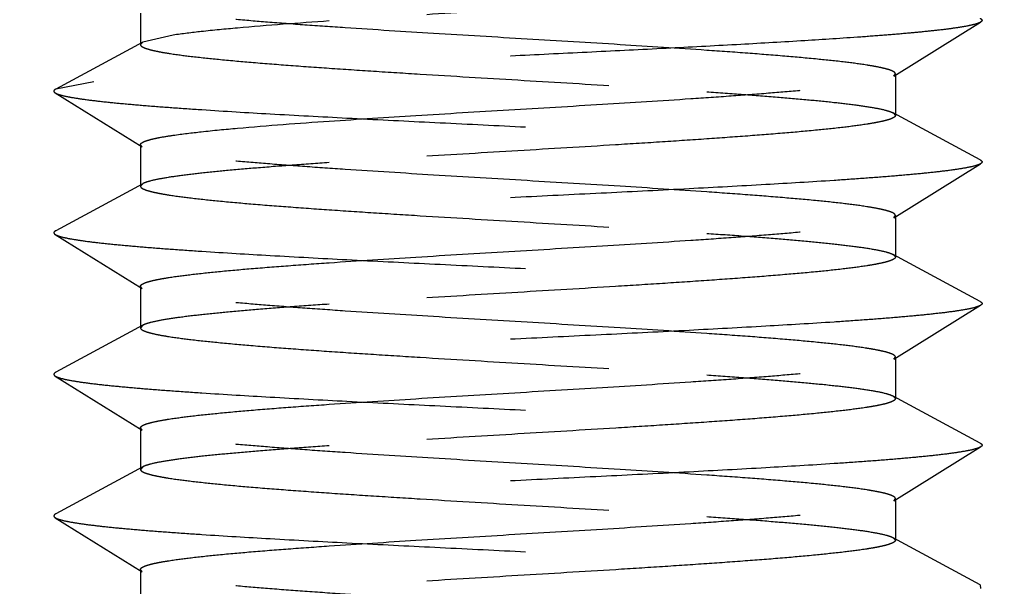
# Model space of a CAD drawing. Header units: inches. Extents: x 1246 to 1707, y -383 to -57.
# Drawn here: x 1587.134 to 1589.215, y -300.307 to -299.105 of the extents above; entities that cross this region are included whole.
import ezdxf

# ---------------------------------------------------------------- set-up
doc = ezdxf.new("R2010")
doc.units = ezdxf.units.IN
doc.header["$LTSCALE"] = 10
doc.header["$MEASUREMENT"] = 0
doc.linetypes.add('CENTER', pattern=[0.6, 0.375, -0.075, 0.075, -0.075])
doc.linetypes.add('HIDDEN', pattern=[0.2, 0.1, -0.1])
doc.layers.get('0').update_dxf_attribs({"linetype": 'CONTINUOUS'})
doc.layers.add('DEFAULT_2', color=8, linetype='HIDDEN')

msp = doc.modelspace()

# ---------------------------------------------------------------- linework, layer by layer
at = {"linetype": 'CENTER'}
msp.add_arc((1478.7792, -1654.6488), 1356.7628, 83.2637115, 96.7362885, dxfattribs=at)
at = {"layer": 'DEFAULT_2', "color": 8, "linetype": 'HIDDEN'}
for p, q in [((1587.3905, -299.0696), (1587.3905, -299.1574)), ((1588.9868, -299.2242), (1589.171, -299.1098)), ((1587.4596, -299.1374), (1587.3954, -299.1521)), ((1587.3954, -299.1521), (1587.211, -299.2517)), ((1587.3954, -299.1521), (1587.3905, -299.1574)), ((1588.9868, -299.2242), (1588.9905, -299.2196)), ((1588.9905, -299.2196), (1588.9905, -299.3074)), ((1587.2919, -299.236), (1587.211, -299.2517)), ((1587.21, -299.2598), (1587.3942, -299.3742)), ((1589.1701, -299.4017), (1588.9856, -299.3021)), ((1588.9856, -299.3021), (1588.9905, -299.3074)), ((1587.3942, -299.3742), (1587.3905, -299.3696)), ((1587.3905, -299.3696), (1587.3905, -299.4574)), ((1588.9868, -299.5242), (1589.171, -299.4098)), ((1587.3954, -299.4521), (1587.211, -299.5517)), ((1587.3954, -299.4521), (1587.3905, -299.4574)), ((1588.9868, -299.5242), (1588.9905, -299.5196)), ((1588.9905, -299.5196), (1588.9905, -299.6074)), ((1587.21, -299.5598), (1587.3942, -299.6742)), ((1589.1701, -299.7017), (1588.9856, -299.6021)), ((1588.9856, -299.6021), (1588.9905, -299.6074)), ((1587.3942, -299.6742), (1587.3905, -299.6696)), ((1587.3905, -299.6696), (1587.3905, -299.7574)), ((1588.9868, -299.8242), (1589.171, -299.7098)), ((1587.3954, -299.7521), (1587.211, -299.8517)), ((1587.3954, -299.7521), (1587.3905, -299.7574)), ((1588.9868, -299.8242), (1588.9905, -299.8196)), ((1588.9905, -299.8196), (1588.9905, -299.9074)), ((1587.21, -299.8598), (1587.3942, -299.9742)), ((1589.1701, -300.0017), (1588.9856, -299.9021)), ((1588.9856, -299.9021), (1588.9905, -299.9074)), ((1587.3942, -299.9742), (1587.3905, -299.9696)), ((1587.3905, -299.9696), (1587.3905, -300.0574)), ((1588.9868, -300.1242), (1589.171, -300.0098)), ((1587.3954, -300.0521), (1587.211, -300.1517)), ((1587.3954, -300.0521), (1587.3905, -300.0574)), ((1588.9868, -300.1242), (1588.9905, -300.1196)), ((1588.9905, -300.1196), (1588.9905, -300.2074)), ((1587.21, -300.1598), (1587.3942, -300.2742)), ((1589.1701, -300.3017), (1588.9856, -300.2021)), ((1588.9856, -300.2021), (1588.9905, -300.2074)), ((1587.3905, -300.2696), (1587.3905, -300.3574)), ((1587.3942, -300.2742), (1587.3905, -300.2696)), ((1589.1701, -300.3017), (1589.171, -300.3098))]:
    msp.add_line(p, q, dxfattribs=at)
for points, knots in [([(1588.9905, -299.0074), (1588.9905, -299.0086), (1588.9891, -299.0105), (1588.9865, -299.0122), (1588.982, -299.0145), (1588.9742, -299.0172), (1588.9623, -299.0202), (1588.9471, -299.0233), (1588.9205, -299.0277), (1588.8795, -299.033), (1588.8217, -299.0391), (1588.7531, -299.0453), (1588.6748, -299.0514), (1588.5883, -299.0576), (1588.495, -299.0638), (1588.3616, -299.0722), (1588.1906, -299.0824), (1587.9882, -299.0945), (1587.8548, -299.1029), (1587.7905, -299.1074)], [0, 0, 0, 0, 0.002948, 0.005141, 0.007935, 0.015452, 0.025627, 0.038475, 0.053962, 0.092639, 0.141064, 0.198443, 0.263812, 0.336063, 0.413972, 0.496211, 0.66803, 0.839842, 1, 1, 1, 1]), ([(1588.5905, -299.1696), (1588.5293, -299.1654), (1588.4024, -299.1572), (1588.2094, -299.1457), (1588.0152, -299.1341), (1587.8581, -299.1243), (1587.7409, -299.1162), (1587.6626, -299.1103), (1587.5925, -299.1044), (1587.5317, -299.0985), (1587.4812, -299.0927), (1587.4459, -299.0877), (1587.4234, -299.0834), (1587.4109, -299.0805), (1587.4014, -299.0776), (1587.3962, -299.0754), (1587.3942, -299.0742)], [0, 0, 0, 0, 0.153218, 0.317576, 0.482929, 0.639051, 0.710601, 0.776305, 0.835151, 0.886229, 0.928771, 0.962152, 0.97526, 0.985931, 0.994163, 1, 1, 1, 1]), ([(1589.171, -299.1098), (1589.1698, -299.1106), (1589.1666, -299.112), (1589.1579, -299.1149), (1589.143, -299.1183), (1589.1201, -299.1221), (1589.091, -299.1259), (1589.0557, -299.1298), (1589.0145, -299.1337), (1588.9677, -299.1376), (1588.895, -299.1431), (1588.7927, -299.1497), (1588.6584, -299.1575), (1588.5114, -299.1652), (1588.3556, -299.173), (1588.1953, -299.1808), (1588.0349, -299.1886), (1587.8787, -299.1964), (1587.731, -299.2041), (1587.5958, -299.2119), (1587.4769, -299.2196), (1587.3774, -299.2272), (1587.3179, -299.2329), (1587.2919, -299.236)], [0, 0, 0, 0, 0.002373, 0.005566, 0.014479, 0.026777, 0.042414, 0.061292, 0.083297, 0.108279, 0.136075, 0.199334, 0.271367, 0.350218, 0.433747, 0.519682, 0.605686, 0.689422, 0.768611, 0.841106, 0.904935, 0.958381, 1, 1, 1, 1]), ([(1587.7905, -299.1074), (1587.7256, -299.1119), (1587.6352, -299.1185), (1587.5249, -299.129), (1587.4795, -299.1345), (1587.4596, -299.1374)], [0, 0, 0, 0, 0.587233, 0.818339, 1, 1, 1, 1]), ([(1589.1701, -299.1017), (1589.1711, -299.1023), (1589.1727, -299.1033), (1589.1742, -299.1053), (1589.174, -299.1068), (1589.1731, -299.1084), (1589.1719, -299.1092), (1589.171, -299.1098)], [0, 0, 0, 0, 0.316234, 0.52428, 0.615716, 0.718695, 1, 1, 1, 1]), ([(1587.3905, -299.1574), (1587.3905, -299.1586), (1587.3919, -299.1605), (1587.3945, -299.1622), (1587.399, -299.1645), (1587.4069, -299.1672), (1587.4188, -299.1702), (1587.434, -299.1733), (1587.4606, -299.1777), (1587.5015, -299.183), (1587.5594, -299.1891), (1587.628, -299.1953), (1587.7062, -299.2014), (1587.7927, -299.2076), (1587.8861, -299.2138), (1588.0194, -299.2222), (1588.1905, -299.2324), (1588.3929, -299.2445), (1588.5262, -299.2529), (1588.5905, -299.2574)], [0, 0, 0, 0, 0.00295, 0.005141, 0.007933, 0.015451, 0.025629, 0.038473, 0.053961, 0.092635, 0.141061, 0.198439, 0.263811, 0.336068, 0.413978, 0.496216, 0.668027, 0.83984, 1, 1, 1, 1]), ([(1588.9905, -299.2196), (1588.9905, -299.2184), (1588.9891, -299.2165), (1588.9865, -299.2147), (1588.982, -299.2124), (1588.9742, -299.2098), (1588.9622, -299.2067), (1588.947, -299.2037), (1588.9204, -299.1992), (1588.8795, -299.1939), (1588.8216, -299.1878), (1588.753, -299.1817), (1588.6748, -299.1755), (1588.6195, -299.1716), (1588.5905, -299.1696)], [0, 0, 0, 0, 0.008781, 0.015307, 0.023623, 0.046009, 0.076296, 0.114525, 0.16062, 0.275713, 0.419813, 0.590521, 0.785076, 1, 1, 1, 1]), ([(1587.7905, -299.3196), (1587.8517, -299.3154), (1587.9786, -299.3072), (1588.1717, -299.2957), (1588.3659, -299.2841), (1588.523, -299.2743), (1588.6402, -299.2662), (1588.7185, -299.2603), (1588.7886, -299.2544), (1588.8493, -299.2485), (1588.8999, -299.2427), (1588.9352, -299.2377), (1588.9576, -299.2334), (1588.9701, -299.2305), (1588.9796, -299.2276), (1588.9848, -299.2254), (1588.9868, -299.2242)], [0, 0, 0, 0, 0.153216, 0.317576, 0.482938, 0.639061, 0.710608, 0.776309, 0.835151, 0.886233, 0.928775, 0.962153, 0.975263, 0.985934, 0.994162, 1, 1, 1, 1]), ([(1587.211, -299.2517), (1587.2099, -299.2523), (1587.2083, -299.2533), (1587.2069, -299.2553), (1587.207, -299.2568), (1587.2079, -299.2584), (1587.2091, -299.2592), (1587.21, -299.2598)], [0, 0, 0, 0, 0.316177, 0.5242, 0.615642, 0.718646, 1, 1, 1, 1]), ([(1587.21, -299.2598), (1587.2115, -299.2607), (1587.2152, -299.2623), (1587.2255, -299.2656), (1587.2437, -299.2693), (1587.2716, -299.2736), (1587.3074, -299.2779), (1587.3508, -299.2823), (1587.4014, -299.2867), (1587.4589, -299.2911), (1587.5476, -299.2972), (1587.6713, -299.3046), (1587.8321, -299.3133), (1588.0053, -299.322), (1588.1848, -299.3308), (1588.3645, -299.3395), (1588.5383, -299.3482), (1588.7001, -299.3569), (1588.8248, -299.3644), (1588.9145, -299.3705), (1588.9727, -299.3749), (1589.0242, -299.3792), (1589.0686, -299.3836), (1589.1054, -299.3879), (1589.1342, -299.3922), (1589.1533, -299.396), (1589.1643, -299.3992), (1589.1684, -299.4008), (1589.1701, -299.4017)], [0, 0, 0, 0, 0.002609, 0.006215, 0.016495, 0.030864, 0.049236, 0.071466, 0.097374, 0.12674, 0.159315, 0.232952, 0.315767, 0.404918, 0.497345, 0.589873, 0.679323, 0.762625, 0.836921, 0.869882, 0.899668, 0.926025, 0.948731, 0.9676, 0.982482, 0.993281, 0.997142, 1, 1, 1, 1]), ([(1588.5905, -299.2574), (1588.6166, -299.2592), (1588.6665, -299.2627), (1588.7379, -299.2683), (1588.8017, -299.2738), (1588.8572, -299.2793), (1588.9035, -299.2847), (1588.9402, -299.2901), (1588.9643, -299.2948), (1588.9783, -299.2989), (1588.9836, -299.301), (1588.9856, -299.3021)], [0, 0, 0, 0, 0.196709, 0.377162, 0.538697, 0.679227, 0.796903, 0.890174, 0.95797, 0.982175, 1, 1, 1, 1]), ([(1588.9905, -299.3074), (1588.9905, -299.3086), (1588.9891, -299.3105), (1588.9865, -299.3122), (1588.982, -299.3145), (1588.9742, -299.3172), (1588.9622, -299.3202), (1588.947, -299.3233), (1588.9204, -299.3277), (1588.8795, -299.3331), (1588.8216, -299.3391), (1588.753, -299.3453), (1588.6748, -299.3514), (1588.5883, -299.3576), (1588.4949, -299.3638), (1588.3616, -299.3722), (1588.1905, -299.3824), (1587.9881, -299.3945), (1587.8548, -299.4029), (1587.7905, -299.4074)], [0, 0, 0, 0, 0.002951, 0.005146, 0.007942, 0.015464, 0.025643, 0.038495, 0.053986, 0.092668, 0.141097, 0.198479, 0.263849, 0.3361, 0.414004, 0.496239, 0.668049, 0.839853, 1, 1, 1, 1]), ([(1587.4596, -299.3496), (1587.4795, -299.3467), (1587.5249, -299.3412), (1587.6352, -299.3306), (1587.7256, -299.324), (1587.7905, -299.3196)], [0, 0, 0, 0, 0.181661, 0.412767, 1, 1, 1, 1]), ([(1587.3905, -299.3696), (1587.3905, -299.3687), (1587.3918, -299.3665), (1587.3954, -299.3642), (1587.401, -299.3617), (1587.4086, -299.3593), (1587.4184, -299.3568), (1587.4356, -299.3533), (1587.4496, -299.3511), (1587.4596, -299.3496)], [0, 0, 0, 0, 0.037122, 0.093282, 0.175009, 0.284195, 0.421469, 0.586803, 1, 1, 1, 1]), ([(1588.5905, -299.4696), (1588.5293, -299.4654), (1588.4024, -299.4572), (1588.2094, -299.4457), (1588.0152, -299.4341), (1587.8581, -299.4243), (1587.7409, -299.4162), (1587.6626, -299.4103), (1587.5925, -299.4044), (1587.5317, -299.3985), (1587.4812, -299.3927), (1587.4459, -299.3877), (1587.4234, -299.3834), (1587.4109, -299.3805), (1587.4014, -299.3776), (1587.3962, -299.3754), (1587.3942, -299.3742)], [0, 0, 0, 0, 0.153218, 0.317581, 0.482939, 0.63906, 0.710609, 0.776313, 0.835158, 0.886237, 0.928777, 0.962156, 0.975262, 0.985934, 0.994165, 1, 1, 1, 1]), ([(1589.171, -299.4098), (1589.1696, -299.4107), (1589.1658, -299.4123), (1589.1555, -299.4156), (1589.1373, -299.4193), (1589.1095, -299.4236), (1589.0737, -299.4279), (1589.0303, -299.4323), (1588.9796, -299.4367), (1588.9222, -299.4411), (1588.8335, -299.4472), (1588.7098, -299.4546), (1588.5489, -299.4633), (1588.3758, -299.472), (1588.1962, -299.4808), (1588.0165, -299.4895), (1587.8428, -299.4982), (1587.681, -299.5069), (1587.5562, -299.5144), (1587.4666, -299.5205), (1587.4083, -299.5249), (1587.3568, -299.5292), (1587.3125, -299.5336), (1587.2757, -299.5379), (1587.2468, -299.5422), (1587.2278, -299.546), (1587.2167, -299.5492), (1587.2126, -299.5508), (1587.211, -299.5517)], [0, 0, 0, 0, 0.002609, 0.006215, 0.016495, 0.030863, 0.049236, 0.071466, 0.097374, 0.126739, 0.159315, 0.232952, 0.315766, 0.404918, 0.497344, 0.589872, 0.679323, 0.762625, 0.836921, 0.869883, 0.899668, 0.926026, 0.948731, 0.967601, 0.982482, 0.993281, 0.997143, 1, 1, 1, 1]), ([(1587.7905, -299.4074), (1587.7645, -299.4092), (1587.7145, -299.4127), (1587.6432, -299.4183), (1587.5793, -299.4238), (1587.5239, -299.4293), (1587.4775, -299.4347), (1587.4409, -299.4401), (1587.4167, -299.4448), (1587.4027, -299.4489), (1587.3975, -299.451), (1587.3954, -299.4521)], [0, 0, 0, 0, 0.196689, 0.377166, 0.538713, 0.679238, 0.796915, 0.890177, 0.957976, 0.982174, 1, 1, 1, 1]), ([(1589.1701, -299.4017), (1589.1711, -299.4023), (1589.1727, -299.4033), (1589.1742, -299.4053), (1589.174, -299.4068), (1589.1731, -299.4084), (1589.1719, -299.4092), (1589.171, -299.4098)], [0, 0, 0, 0, 0.31624, 0.524287, 0.615693, 0.718671, 1, 1, 1, 1]), ([(1587.3905, -299.4574), (1587.3905, -299.4586), (1587.3919, -299.4605), (1587.3945, -299.4622), (1587.399, -299.4645), (1587.4068, -299.4672), (1587.4188, -299.4702), (1587.434, -299.4733), (1587.4606, -299.4777), (1587.5015, -299.483), (1587.5593, -299.4891), (1587.6279, -299.4953), (1587.7062, -299.5014), (1587.7927, -299.5076), (1587.886, -299.5138), (1588.0194, -299.5222), (1588.1905, -299.5324), (1588.3929, -299.5445), (1588.5262, -299.5529), (1588.5905, -299.5574)], [0, 0, 0, 0, 0.002947, 0.005136, 0.007926, 0.015443, 0.025616, 0.038457, 0.053944, 0.092614, 0.141037, 0.198413, 0.263783, 0.336041, 0.413953, 0.496195, 0.668014, 0.839831, 1, 1, 1, 1]), ([(1588.9905, -299.5196), (1588.9905, -299.5184), (1588.9891, -299.5165), (1588.9865, -299.5147), (1588.982, -299.5124), (1588.9741, -299.5098), (1588.9622, -299.5067), (1588.947, -299.5037), (1588.9204, -299.4992), (1588.8794, -299.4939), (1588.8216, -299.4878), (1588.753, -299.4817), (1588.6748, -299.4755), (1588.6195, -299.4716), (1588.5905, -299.4696)], [0, 0, 0, 0, 0.008791, 0.015325, 0.02365, 0.046051, 0.07635, 0.11459, 0.160691, 0.27579, 0.419886, 0.590583, 0.785113, 1, 1, 1, 1]), ([(1587.7905, -299.6196), (1587.8517, -299.6154), (1587.9786, -299.6072), (1588.1717, -299.5957), (1588.3659, -299.5841), (1588.523, -299.5743), (1588.6402, -299.5662), (1588.7185, -299.5603), (1588.7885, -299.5544), (1588.8493, -299.5485), (1588.8998, -299.5427), (1588.9352, -299.5377), (1588.9576, -299.5334), (1588.9701, -299.5305), (1588.9796, -299.5276), (1588.9848, -299.5254), (1588.9868, -299.5242)], [0, 0, 0, 0, 0.153218, 0.317574, 0.482933, 0.639057, 0.710606, 0.776307, 0.835148, 0.88623, 0.928773, 0.962152, 0.975262, 0.985934, 0.994162, 1, 1, 1, 1]), ([(1587.211, -299.5517), (1587.2099, -299.5523), (1587.2083, -299.5533), (1587.2069, -299.5553), (1587.207, -299.5568), (1587.2079, -299.5584), (1587.2091, -299.5592), (1587.21, -299.5598)], [0, 0, 0, 0, 0.316188, 0.524273, 0.615666, 0.718639, 1, 1, 1, 1]), ([(1588.5905, -299.5574), (1588.6166, -299.5592), (1588.6665, -299.5627), (1588.7379, -299.5683), (1588.8017, -299.5738), (1588.8572, -299.5793), (1588.9035, -299.5847), (1588.9402, -299.5901), (1588.9643, -299.5948), (1588.9783, -299.5989), (1588.9836, -299.601), (1588.9856, -299.6021)], [0, 0, 0, 0, 0.196694, 0.377168, 0.538707, 0.679228, 0.796904, 0.890171, 0.957973, 0.982173, 1, 1, 1, 1]), ([(1587.21, -299.5598), (1587.2115, -299.5607), (1587.2152, -299.5623), (1587.2255, -299.5656), (1587.2437, -299.5693), (1587.2716, -299.5736), (1587.3074, -299.5779), (1587.3508, -299.5823), (1587.4014, -299.5867), (1587.4589, -299.5911), (1587.5476, -299.5972), (1587.6713, -299.6046), (1587.8321, -299.6133), (1588.0053, -299.622), (1588.1848, -299.6308), (1588.3645, -299.6395), (1588.5383, -299.6482), (1588.7001, -299.6569), (1588.8248, -299.6644), (1588.9145, -299.6705), (1588.9727, -299.6749), (1589.0242, -299.6792), (1589.0686, -299.6836), (1589.1054, -299.6879), (1589.1342, -299.6922), (1589.1533, -299.696), (1589.1643, -299.6992), (1589.1684, -299.7008), (1589.1701, -299.7017)], [0, 0, 0, 0, 0.00261, 0.006214, 0.016495, 0.030863, 0.049236, 0.071466, 0.097374, 0.126739, 0.159315, 0.232952, 0.315766, 0.404918, 0.497344, 0.589872, 0.679323, 0.762625, 0.836921, 0.869883, 0.899668, 0.926026, 0.948731, 0.967601, 0.982482, 0.993282, 0.997143, 1, 1, 1, 1]), ([(1587.3905, -299.6696), (1587.3905, -299.6684), (1587.3919, -299.6665), (1587.3945, -299.6647), (1587.3991, -299.6624), (1587.4069, -299.6598), (1587.4188, -299.6567), (1587.434, -299.6537), (1587.4606, -299.6492), (1587.5016, -299.6439), (1587.5594, -299.6378), (1587.628, -299.6317), (1587.7063, -299.6255), (1587.7615, -299.6216), (1587.7905, -299.6196)], [0, 0, 0, 0, 0.008784, 0.015319, 0.023645, 0.046036, 0.076327, 0.114569, 0.160663, 0.27576, 0.419842, 0.590545, 0.785109, 1, 1, 1, 1]), ([(1588.9905, -299.6074), (1588.9905, -299.6086), (1588.9891, -299.6105), (1588.9865, -299.6122), (1588.982, -299.6145), (1588.9742, -299.6172), (1588.9622, -299.6202), (1588.947, -299.6233), (1588.9204, -299.6277), (1588.8795, -299.6331), (1588.8216, -299.6391), (1588.753, -299.6453), (1588.6748, -299.6514), (1588.5883, -299.6576), (1588.4949, -299.6638), (1588.3616, -299.6722), (1588.1905, -299.6824), (1587.9882, -299.6945), (1587.8548, -299.7029), (1587.7905, -299.7074)], [0, 0, 0, 0, 0.002952, 0.005145, 0.00794, 0.015464, 0.025644, 0.038492, 0.053984, 0.092663, 0.141093, 0.198474, 0.263843, 0.336096, 0.414, 0.496232, 0.668041, 0.839849, 1, 1, 1, 1]), ([(1588.5905, -299.7696), (1588.5293, -299.7654), (1588.4024, -299.7572), (1588.2093, -299.7457), (1588.0151, -299.7341), (1587.8581, -299.7243), (1587.7409, -299.7162), (1587.6626, -299.7103), (1587.5925, -299.7044), (1587.5317, -299.6985), (1587.4812, -299.6927), (1587.4459, -299.6877), (1587.4234, -299.6834), (1587.4109, -299.6805), (1587.4014, -299.6776), (1587.3962, -299.6754), (1587.3942, -299.6742)], [0, 0, 0, 0, 0.15322, 0.317586, 0.482947, 0.639065, 0.710612, 0.776315, 0.83516, 0.886237, 0.928778, 0.962156, 0.975262, 0.985932, 0.994163, 1, 1, 1, 1]), ([(1589.1701, -299.7017), (1589.1711, -299.7023), (1589.1727, -299.7033), (1589.1742, -299.7053), (1589.174, -299.7068), (1589.1731, -299.7084), (1589.1719, -299.7092), (1589.171, -299.7098)], [0, 0, 0, 0, 0.316134, 0.524251, 0.615637, 0.718599, 1, 1, 1, 1]), ([(1589.171, -299.7098), (1589.1696, -299.7107), (1589.1658, -299.7123), (1589.1555, -299.7156), (1589.1373, -299.7193), (1589.1095, -299.7236), (1589.0737, -299.7279), (1589.0303, -299.7323), (1588.9796, -299.7367), (1588.9222, -299.7411), (1588.8335, -299.7472), (1588.7098, -299.7546), (1588.5489, -299.7633), (1588.3758, -299.772), (1588.1962, -299.7808), (1588.0165, -299.7895), (1587.8428, -299.7982), (1587.681, -299.8069), (1587.5562, -299.8144), (1587.4666, -299.8205), (1587.4083, -299.8249), (1587.3568, -299.8292), (1587.3125, -299.8336), (1587.2757, -299.8379), (1587.2468, -299.8422), (1587.2278, -299.846), (1587.2167, -299.8492), (1587.2126, -299.8508), (1587.211, -299.8517)], [0, 0, 0, 0, 0.00261, 0.006215, 0.016495, 0.030864, 0.049236, 0.071466, 0.097374, 0.126739, 0.159315, 0.232952, 0.315766, 0.404918, 0.497344, 0.589872, 0.679323, 0.762625, 0.836921, 0.869883, 0.899668, 0.926026, 0.948731, 0.967601, 0.982482, 0.993281, 0.997144, 1, 1, 1, 1]), ([(1587.7905, -299.7074), (1587.7645, -299.7092), (1587.7145, -299.7127), (1587.6432, -299.7183), (1587.5793, -299.7238), (1587.5239, -299.7293), (1587.4775, -299.7347), (1587.4409, -299.7401), (1587.4167, -299.7448), (1587.4027, -299.7489), (1587.3975, -299.751), (1587.3954, -299.7521)], [0, 0, 0, 0, 0.196688, 0.377167, 0.538715, 0.679241, 0.796918, 0.890181, 0.95798, 0.982176, 1, 1, 1, 1]), ([(1587.3905, -299.7574), (1587.3905, -299.7586), (1587.3919, -299.7605), (1587.3945, -299.7622), (1587.399, -299.7645), (1587.4068, -299.7672), (1587.4188, -299.7702), (1587.4339, -299.7733), (1587.4605, -299.7777), (1587.5015, -299.783), (1587.5593, -299.7891), (1587.6279, -299.7953), (1587.7062, -299.8014), (1587.7927, -299.8076), (1587.886, -299.8138), (1588.0194, -299.8222), (1588.1905, -299.8324), (1588.3929, -299.8445), (1588.5262, -299.8529), (1588.5905, -299.8574)], [0, 0, 0, 0, 0.002946, 0.005135, 0.007924, 0.015439, 0.025611, 0.038451, 0.053937, 0.092606, 0.141029, 0.198403, 0.26377, 0.336027, 0.41394, 0.496183, 0.668009, 0.839828, 1, 1, 1, 1]), ([(1588.9905, -299.8196), (1588.9905, -299.8184), (1588.9891, -299.8165), (1588.9865, -299.8147), (1588.982, -299.8124), (1588.9741, -299.8097), (1588.9622, -299.8067), (1588.947, -299.8037), (1588.9204, -299.7992), (1588.8794, -299.7939), (1588.8216, -299.7878), (1588.753, -299.7817), (1588.6747, -299.7755), (1588.6195, -299.7716), (1588.5905, -299.7696)], [0, 0, 0, 0, 0.008794, 0.015337, 0.02367, 0.046073, 0.076375, 0.114626, 0.160725, 0.275833, 0.419915, 0.590608, 0.785148, 1, 1, 1, 1]), ([(1587.7905, -299.9196), (1587.8517, -299.9154), (1587.9786, -299.9072), (1588.1717, -299.8957), (1588.3659, -299.8841), (1588.523, -299.8743), (1588.6402, -299.8662), (1588.7185, -299.8603), (1588.7885, -299.8544), (1588.8493, -299.8485), (1588.8998, -299.8427), (1588.9352, -299.8377), (1588.9576, -299.8334), (1588.9701, -299.8305), (1588.9796, -299.8276), (1588.9848, -299.8254), (1588.9868, -299.8242)], [0, 0, 0, 0, 0.153219, 0.317574, 0.48293, 0.639055, 0.710604, 0.776306, 0.83515, 0.886228, 0.928771, 0.962153, 0.97526, 0.985931, 0.994163, 1, 1, 1, 1]), ([(1587.211, -299.8517), (1587.2099, -299.8523), (1587.2083, -299.8533), (1587.2069, -299.8553), (1587.207, -299.8568), (1587.2079, -299.8584), (1587.2091, -299.8592), (1587.21, -299.8598)], [0, 0, 0, 0, 0.316095, 0.524232, 0.615621, 0.718565, 1, 1, 1, 1]), ([(1587.21, -299.8598), (1587.2115, -299.8607), (1587.2152, -299.8623), (1587.2255, -299.8656), (1587.2437, -299.8693), (1587.2716, -299.8736), (1587.3074, -299.8779), (1587.3508, -299.8823), (1587.4014, -299.8867), (1587.4589, -299.8911), (1587.5476, -299.8972), (1587.6713, -299.9046), (1587.8321, -299.9133), (1588.0053, -299.922), (1588.1848, -299.9308), (1588.3645, -299.9395), (1588.5383, -299.9482), (1588.7001, -299.9569), (1588.8248, -299.9644), (1588.9145, -299.9705), (1588.9727, -299.9749), (1589.0242, -299.9792), (1589.0686, -299.9836), (1589.1054, -299.9879), (1589.1342, -299.9922), (1589.1533, -299.996), (1589.1643, -299.9992), (1589.1684, -300.0008), (1589.1701, -300.0017)], [0, 0, 0, 0, 0.002611, 0.006215, 0.016495, 0.030864, 0.049236, 0.071467, 0.097374, 0.12674, 0.159315, 0.232952, 0.315766, 0.404918, 0.497344, 0.589872, 0.679323, 0.762625, 0.836921, 0.869882, 0.899668, 0.926025, 0.948731, 0.9676, 0.982482, 0.993281, 0.997144, 1, 1, 1, 1]), ([(1588.5905, -299.8574), (1588.6166, -299.8592), (1588.6665, -299.8627), (1588.7379, -299.8683), (1588.8017, -299.8738), (1588.8572, -299.8793), (1588.9035, -299.8847), (1588.9402, -299.8901), (1588.9643, -299.8948), (1588.9783, -299.8989), (1588.9836, -299.901), (1588.9856, -299.9021)], [0, 0, 0, 0, 0.196695, 0.377171, 0.538713, 0.679234, 0.796907, 0.890171, 0.957972, 0.982173, 1, 1, 1, 1]), ([(1588.9905, -299.9074), (1588.9905, -299.9086), (1588.9891, -299.9105), (1588.9865, -299.9122), (1588.982, -299.9145), (1588.9742, -299.9172), (1588.9623, -299.9202), (1588.9471, -299.9233), (1588.9205, -299.9277), (1588.8795, -299.933), (1588.8217, -299.9391), (1588.7531, -299.9453), (1588.6748, -299.9514), (1588.5883, -299.9576), (1588.495, -299.9638), (1588.3616, -299.9722), (1588.1906, -299.9824), (1587.9882, -299.9945), (1587.8548, -300.0029), (1587.7905, -300.0074)], [0, 0, 0, 0, 0.002949, 0.005141, 0.007934, 0.015455, 0.025632, 0.038476, 0.053965, 0.092638, 0.141064, 0.198443, 0.263812, 0.336068, 0.413976, 0.496211, 0.668025, 0.83984, 1, 1, 1, 1]), ([(1587.3905, -299.9696), (1587.3905, -299.9684), (1587.3919, -299.9665), (1587.3945, -299.9647), (1587.3991, -299.9624), (1587.4069, -299.9598), (1587.4188, -299.9567), (1587.434, -299.9537), (1587.4606, -299.9492), (1587.5016, -299.9439), (1587.5594, -299.9378), (1587.628, -299.9317), (1587.7063, -299.9255), (1587.7615, -299.9216), (1587.7905, -299.9196)], [0, 0, 0, 0, 0.00878, 0.01531, 0.023632, 0.046016, 0.076301, 0.114539, 0.16063, 0.275726, 0.419811, 0.590519, 0.785094, 1, 1, 1, 1]), ([(1588.5905, -300.0696), (1588.5293, -300.0654), (1588.4024, -300.0572), (1588.2094, -300.0457), (1588.0151, -300.0341), (1587.8581, -300.0243), (1587.7409, -300.0162), (1587.6626, -300.0103), (1587.5925, -300.0044), (1587.5317, -299.9985), (1587.4812, -299.9927), (1587.4459, -299.9877), (1587.4234, -299.9834), (1587.4109, -299.9805), (1587.4014, -299.9776), (1587.3962, -299.9754), (1587.3942, -299.9742)], [0, 0, 0, 0, 0.153218, 0.317583, 0.482946, 0.639064, 0.71061, 0.776313, 0.835158, 0.886236, 0.928778, 0.962156, 0.975263, 0.985933, 0.994163, 1, 1, 1, 1]), ([(1589.171, -300.0098), (1589.1696, -300.0107), (1589.1658, -300.0123), (1589.1555, -300.0156), (1589.1373, -300.0193), (1589.1095, -300.0236), (1589.0737, -300.0279), (1589.0303, -300.0323), (1588.9796, -300.0367), (1588.9222, -300.0411), (1588.8335, -300.0472), (1588.7098, -300.0546), (1588.5489, -300.0633), (1588.3758, -300.072), (1588.1962, -300.0808), (1588.0165, -300.0895), (1587.8428, -300.0982), (1587.681, -300.1069), (1587.5562, -300.1144), (1587.4666, -300.1205), (1587.4083, -300.1249), (1587.3568, -300.1292), (1587.3125, -300.1336), (1587.2757, -300.1379), (1587.2468, -300.1422), (1587.2278, -300.146), (1587.2167, -300.1492), (1587.2126, -300.1508), (1587.211, -300.1517)], [0, 0, 0, 0, 0.002611, 0.006216, 0.016495, 0.030865, 0.049236, 0.071467, 0.097374, 0.12674, 0.159315, 0.232952, 0.315766, 0.404918, 0.497344, 0.589872, 0.679323, 0.762625, 0.836921, 0.869882, 0.899668, 0.926025, 0.948731, 0.967599, 0.982482, 0.99328, 0.997143, 1, 1, 1, 1]), ([(1587.7905, -300.0074), (1587.7645, -300.0092), (1587.7145, -300.0127), (1587.6432, -300.0183), (1587.5793, -300.0238), (1587.5239, -300.0293), (1587.4775, -300.0347), (1587.4409, -300.0401), (1587.4167, -300.0448), (1587.4027, -300.0489), (1587.3975, -300.051), (1587.3954, -300.0521)], [0, 0, 0, 0, 0.196706, 0.377159, 0.5387, 0.679232, 0.796908, 0.890176, 0.957971, 0.982175, 1, 1, 1, 1]), ([(1589.1701, -300.0017), (1589.1711, -300.0023), (1589.1727, -300.0033), (1589.1742, -300.0053), (1589.174, -300.0068), (1589.1731, -300.0084), (1589.1719, -300.0092), (1589.171, -300.0098)], [0, 0, 0, 0, 0.316079, 0.524229, 0.615631, 0.71856, 1, 1, 1, 1]), ([(1587.3905, -300.0574), (1587.3905, -300.0586), (1587.3919, -300.0605), (1587.3945, -300.0622), (1587.399, -300.0645), (1587.4069, -300.0672), (1587.4188, -300.0702), (1587.434, -300.0733), (1587.4606, -300.0777), (1587.5015, -300.083), (1587.5594, -300.0891), (1587.628, -300.0953), (1587.7062, -300.1014), (1587.7927, -300.1076), (1587.8861, -300.1138), (1588.0194, -300.1222), (1588.1905, -300.1324), (1588.3929, -300.1445), (1588.5262, -300.1529), (1588.5905, -300.1574)], [0, 0, 0, 0, 0.002947, 0.005139, 0.007933, 0.015449, 0.025623, 0.03847, 0.053957, 0.092632, 0.141056, 0.198434, 0.263803, 0.336055, 0.413965, 0.496205, 0.668025, 0.839839, 1, 1, 1, 1]), ([(1588.9905, -300.1196), (1588.9905, -300.1184), (1588.9891, -300.1165), (1588.9865, -300.1147), (1588.982, -300.1124), (1588.9741, -300.1097), (1588.9622, -300.1067), (1588.947, -300.1037), (1588.9204, -300.0992), (1588.8794, -300.0939), (1588.8216, -300.0878), (1588.753, -300.0817), (1588.6747, -300.0755), (1588.6195, -300.0716), (1588.5905, -300.0696)], [0, 0, 0, 0, 0.008795, 0.015338, 0.023672, 0.046077, 0.07638, 0.114631, 0.16073, 0.275838, 0.419918, 0.59061, 0.78515, 1, 1, 1, 1]), ([(1587.7905, -300.2196), (1587.8517, -300.2154), (1587.9786, -300.2072), (1588.1717, -300.1957), (1588.3659, -300.1841), (1588.523, -300.1743), (1588.6402, -300.1662), (1588.7185, -300.1603), (1588.7885, -300.1544), (1588.8493, -300.1485), (1588.8998, -300.1427), (1588.9352, -300.1377), (1588.9576, -300.1334), (1588.9701, -300.1305), (1588.9796, -300.1276), (1588.9848, -300.1254), (1588.9868, -300.1242)], [0, 0, 0, 0, 0.153218, 0.317575, 0.482929, 0.639053, 0.710602, 0.776306, 0.835151, 0.886228, 0.92877, 0.962152, 0.97526, 0.985931, 0.994164, 1, 1, 1, 1]), ([(1587.211, -300.1517), (1587.2099, -300.1523), (1587.2083, -300.1533), (1587.2069, -300.1553), (1587.207, -300.1568), (1587.2079, -300.1584), (1587.2091, -300.1592), (1587.21, -300.1598)], [0, 0, 0, 0, 0.316086, 0.524239, 0.61566, 0.718593, 1, 1, 1, 1]), ([(1587.21, -300.1598), (1587.2115, -300.1607), (1587.2152, -300.1623), (1587.2255, -300.1656), (1587.2437, -300.1693), (1587.2716, -300.1736), (1587.3074, -300.1779), (1587.3508, -300.1823), (1587.4014, -300.1867), (1587.4589, -300.1911), (1587.5476, -300.1972), (1587.6713, -300.2046), (1587.8321, -300.2133), (1588.0053, -300.222), (1588.1848, -300.2308), (1588.3645, -300.2395), (1588.5383, -300.2482), (1588.7001, -300.2569), (1588.8248, -300.2644), (1588.9145, -300.2705), (1588.9727, -300.2749), (1589.0242, -300.2792), (1589.0686, -300.2836), (1589.1054, -300.2879), (1589.1342, -300.2922), (1589.1533, -300.296), (1589.1643, -300.2992), (1589.1684, -300.3008), (1589.1701, -300.3017)], [0, 0, 0, 0, 0.002611, 0.006217, 0.016495, 0.030866, 0.049236, 0.071468, 0.097374, 0.126741, 0.159315, 0.232952, 0.315766, 0.404918, 0.497344, 0.589872, 0.679323, 0.762625, 0.836921, 0.869881, 0.899668, 0.926024, 0.948731, 0.967599, 0.982482, 0.993279, 0.997143, 1, 1, 1, 1]), ([(1588.5905, -300.1574), (1588.6166, -300.1592), (1588.6665, -300.1627), (1588.7379, -300.1683), (1588.8017, -300.1738), (1588.8572, -300.1793), (1588.9035, -300.1847), (1588.9402, -300.1901), (1588.9643, -300.1948), (1588.9783, -300.1989), (1588.9836, -300.201), (1588.9856, -300.2021)], [0, 0, 0, 0, 0.196694, 0.37717, 0.538715, 0.679238, 0.796912, 0.890174, 0.957973, 0.982173, 1, 1, 1, 1]), ([(1587.3905, -300.2696), (1587.3905, -300.2684), (1587.3919, -300.2665), (1587.3945, -300.2647), (1587.3991, -300.2624), (1587.4069, -300.2598), (1587.4188, -300.2567), (1587.434, -300.2537), (1587.4606, -300.2492), (1587.5016, -300.2439), (1587.5594, -300.2378), (1587.628, -300.2317), (1587.7063, -300.2255), (1587.7615, -300.2216), (1587.7905, -300.2196)], [0, 0, 0, 0, 0.008779, 0.015303, 0.023617, 0.045999, 0.076283, 0.11451, 0.160603, 0.275693, 0.419793, 0.590504, 0.785066, 1, 1, 1, 1]), ([(1588.9905, -300.2074), (1588.9905, -300.2086), (1588.9891, -300.2105), (1588.9865, -300.2122), (1588.982, -300.2145), (1588.9742, -300.2172), (1588.9623, -300.2202), (1588.9471, -300.2233), (1588.9205, -300.2277), (1588.8795, -300.233), (1588.8217, -300.2391), (1588.7531, -300.2453), (1588.6749, -300.2514), (1588.5883, -300.2576), (1588.495, -300.2638), (1588.3617, -300.2722), (1588.1906, -300.2824), (1587.9882, -300.2945), (1587.8548, -300.3029), (1587.7905, -300.3074)], [0, 0, 0, 0, 0.002947, 0.005136, 0.007927, 0.015444, 0.025617, 0.038458, 0.053944, 0.092613, 0.141036, 0.198414, 0.263784, 0.336042, 0.413955, 0.496194, 0.668012, 0.839832, 1, 1, 1, 1]), ([(1588.5905, -300.3696), (1588.5293, -300.3654), (1588.4024, -300.3572), (1588.2094, -300.3457), (1588.0151, -300.3341), (1587.8581, -300.3243), (1587.7409, -300.3162), (1587.6626, -300.3103), (1587.5925, -300.3044), (1587.5317, -300.2985), (1587.4812, -300.2927), (1587.4459, -300.2877), (1587.4234, -300.2834), (1587.4109, -300.2805), (1587.4014, -300.2776), (1587.3962, -300.2754), (1587.3942, -300.2742)], [0, 0, 0, 0, 0.153216, 0.317579, 0.482941, 0.639062, 0.710608, 0.77631, 0.835153, 0.886235, 0.928776, 0.962154, 0.975263, 0.985935, 0.994162, 1, 1, 1, 1])]:
    msp.add_open_spline(points, degree=3, knots=knots, dxfattribs=at)

doc.saveas('drawing.dxf')
